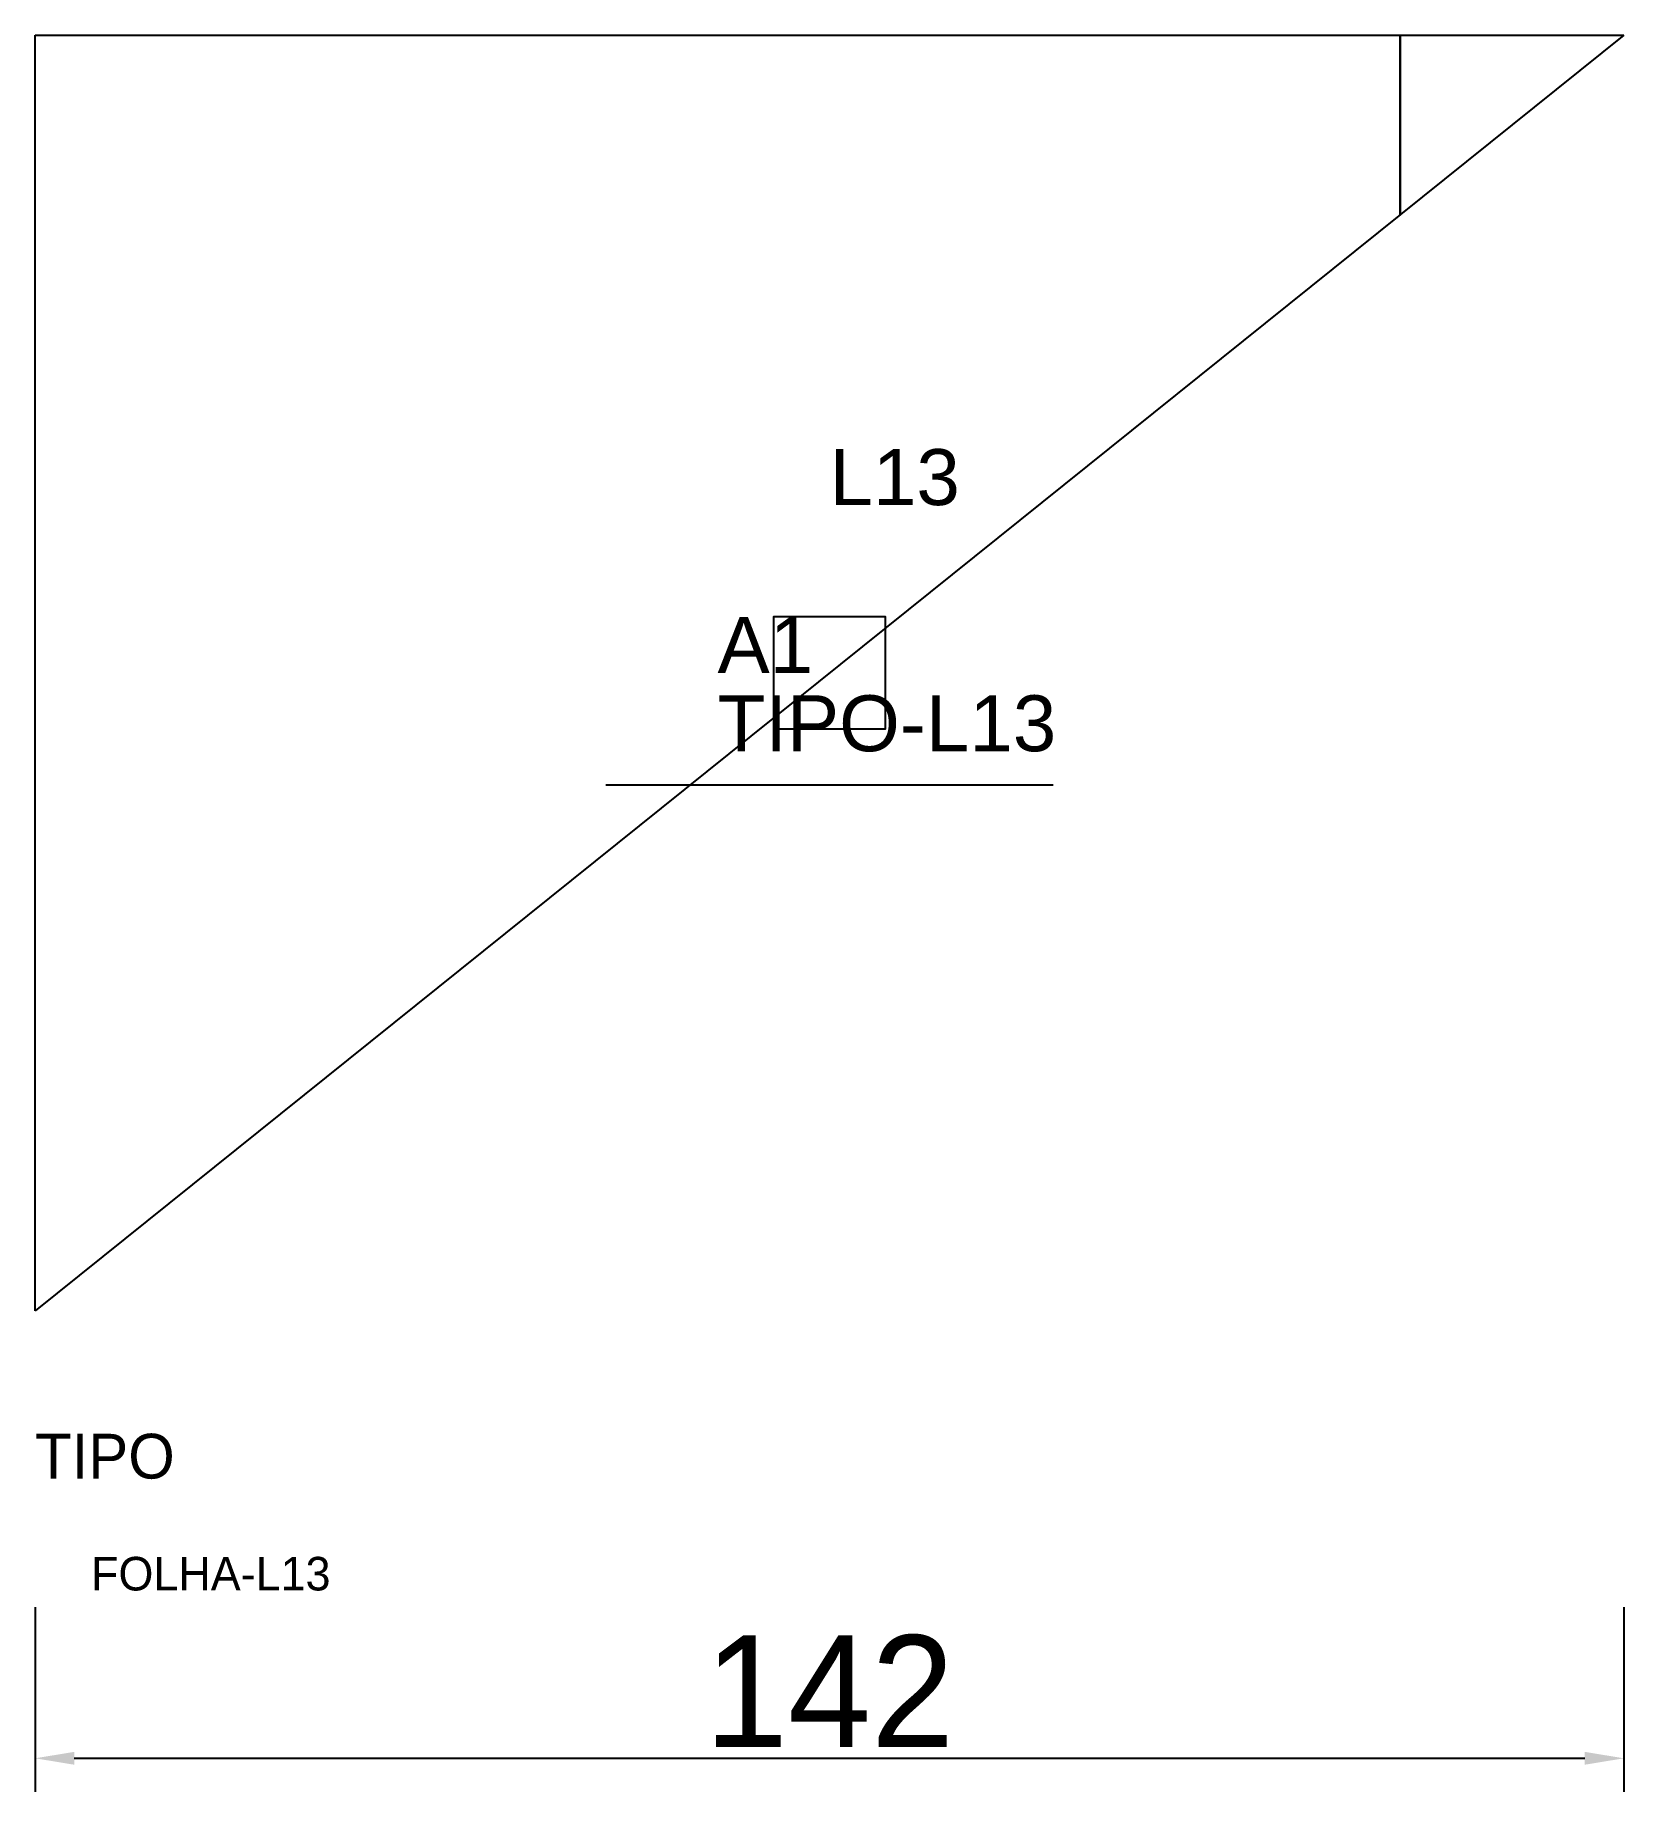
# Model space of a CAD drawing. Header units: metres. Extents: x 222 to 364, y 44 to 202.
import ezdxf

# ---------------------------------------------------------------- set-up
doc = ezdxf.new("R2010")
doc.units = ezdxf.units.M
for name, color, linetype in [('3', 3, 'CONTINUOUS'), ('AUX00', 7, 'CONTINUOUS'), ('COTA', 241, 'CONTINUOUS'), ('FOLHA', 255, 'CONTINUOUS'), ('Hachura', 251, 'CONTINUOUS'), ('NOMENCLATURA', 7, 'CONTINUOUS'), ('Nível', 160, 'CONTINUOUS'), ('Painéis', 200, 'CONTINUOUS'), ('Pilares', 5, 'CONTINUOUS'), ('SARR_2.2x7', 40, 'CONTINUOUS')]:
    doc.layers.add(name, color=color, linetype=linetype)
doc.styles.add('ARIAL', font='Arial.ttf')
doc.styles.add('STR_STANDARD', font='arial.ttf')
doc.dimstyles.new('EZ DXF', dxfattribs={"dimtxt": 10, "dimasz": 3.5, "dimexe": 3, "dimexo": 1.5, "dimgap": 1, "dimtad": 1, "dimdec": 1, "dimdsep": 46, "dimcen": 2.5, "dimazin": 3, "dimtfac": 1, "dimtmove": 0, "dimatfit": 3})

msp = doc.modelspace()

# ---------------------------------------------------------------- hatches: boundary and pattern name
at = {"layer": 'Hachura'}
h = msp.add_hatch(dxfattribs=at)
h.set_pattern_fill('ANSI31', scale=50)
h.paths.add_polyline_path([(222.2, 87.5), (222.2, 201.5), (364.21, 201.5)])
h = msp.add_hatch(dxfattribs=at)
h.set_pattern_fill('ANSI31', scale=50)
h.paths.add_polyline_path([(222.2, 87.5), (222.2, 201.5), (364.21, 201.5)])

# ---------------------------------------------------------------- linework, layer by layer
at = {"layer": '3'}
msp.add_lwpolyline([(344.2, 185.437), (344.2, 201.5)], close=True, dxfattribs=at)
msp.add_lwpolyline([(344.2, 185.437), (344.2, 201.5)], close=True, dxfattribs=at)
at = {"layer": 'Painéis', "color": 200}
for p, q in [((222.2, 87.5), (222.2, 201.5)), ((222.2, 201.5), (364.21, 201.5)), ((364.21, 201.5), (222.2, 87.5)), ((222.2, 87.5), (222.2, 201.5)), ((222.2, 201.5), (364.21, 201.5)), ((364.21, 201.5), (222.2, 87.5))]:
    msp.add_line(p, q, dxfattribs=at)
at = {"layer": 'Pilares'}
msp.add_lwpolyline([(288.205, 139.5), (298.205, 139.5), (298.205, 149.5), (288.205, 149.5)], close=True, dxfattribs=at)
msp.add_lwpolyline([(288.205, 139.5), (298.205, 139.5), (298.205, 149.5), (288.205, 149.5)], close=True, dxfattribs=at)
at = {"layer": 'SARR_2.2x7'}
msp.add_line((273.205, 134.5), (313.205, 134.5), dxfattribs=at)
msp.add_line((273.205, 134.5), (313.205, 134.5), dxfattribs=at)

# ---------------------------------------------------------------- texts
at = {"layer": '3', "style": 'STR_STANDARD'}
msp.add_text('A1', height=5, dxfattribs=at).set_placement((283.2, 144.5))
msp.add_text('A1', height=5, dxfattribs=at).set_placement((283.2, 144.5))
at = {"layer": 'AUX00', "style": 'STR_STANDARD'}
msp.add_text('TIPO-L13', height=5, dxfattribs=at).set_placement((283.2, 137.5))
msp.add_text('TIPO-L13', height=5, dxfattribs=at).set_placement((283.2, 137.5))
at = {"layer": 'FOLHA'}
msp.add_text('FOLHA-L13', height=3, dxfattribs=at).set_placement((227.2, 62.5))
msp.add_text('FOLHA-L13', height=3, dxfattribs=at).set_placement((227.2, 62.5))
at = {"layer": 'NOMENCLATURA', "insert": (293.205, 164.5), "char_height": 5, "attachment_point": 1, "style": 'ARIAL'}
msp.add_mtext('L13', dxfattribs=at)
msp.add_mtext('L13', dxfattribs=at)
at = {"layer": 'Nível'}
msp.add_text('TIPO', height=4, dxfattribs=at).set_placement((222.2, 72.5))
msp.add_text('TIPO', height=4, dxfattribs=at).set_placement((222.2, 72.5))

# ---------------------------------------------------------------- dimensions: what is measured, and where the dimension line sits
at = {"layer": 'COTA'}
msp.add_linear_dim(base=(222.2, 47.5), p1=(222.2, 62.5), p2=(364.21, 62.5), dimstyle='EZ DXF', dxfattribs=at).render()
msp.add_linear_dim(base=(222.2, 47.5), p1=(222.2, 62.5), p2=(364.21, 62.5), dimstyle='EZ DXF', dxfattribs=at).render()

doc.saveas('drawing.dxf')
